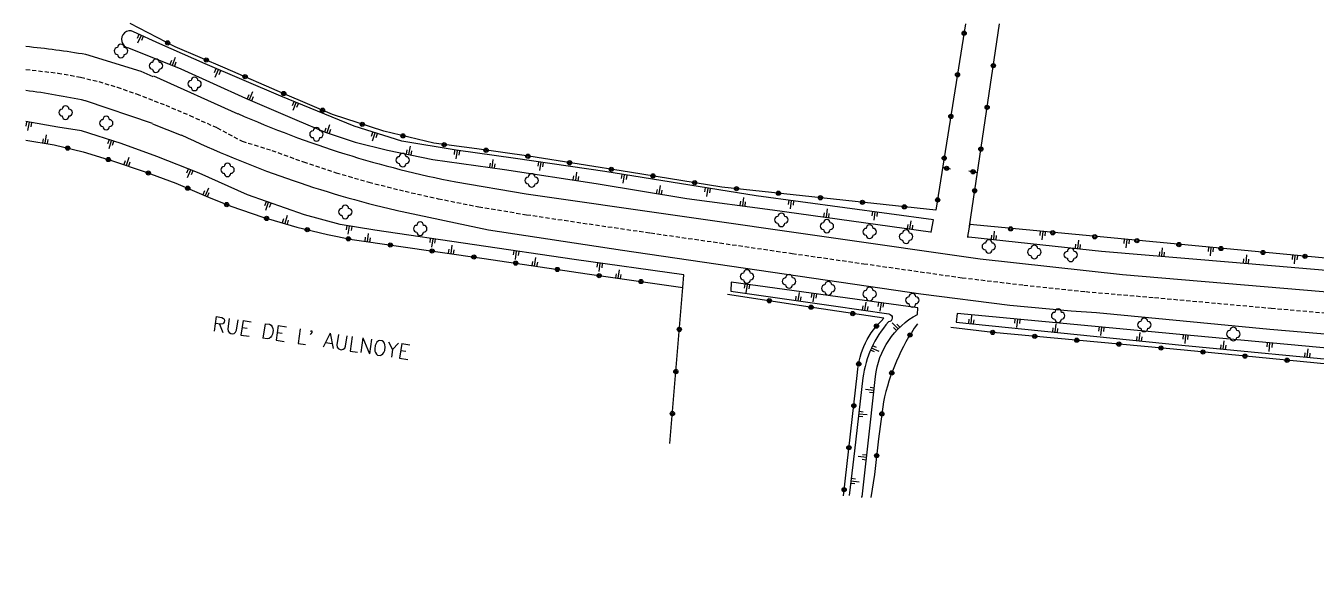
# Model space of a CAD drawing. Header units: millimetres. Extents: x 116000 to 117000, y 128339 to 129000.
# Drawn here: x 116000 to 116152.8, y 128686 to 128749.8 of the extents above; entities that cross this region are included whole.
import ezdxf
from ezdxf.enums import TextEntityAlignment as Align

# ---------------------------------------------------------------- set-up
doc = ezdxf.new("R2010")
doc.units = ezdxf.units.MM
doc.linetypes.add('DASHED', pattern=[0.75, 0.5, -0.25])
for name, color, linetype in [('W0001', 6, 'DASHED'), ('W0008', 7, 'CONTINUOUS'), ('W0211', 2, 'CONTINUOUS'), ('W0300', 7, 'CONTINUOUS'), ('W0322', 7, 'CONTINUOUS'), ('W0989', 7, 'CONTINUOUS')]:
    doc.layers.add(name, color=color, linetype=linetype)
doc.styles.get("Standard").update_dxf_attribs({"font": 'romans.shx', "width": 0.85})

msp = doc.modelspace()

# ---------------------------------------------------------------- linework, layer by layer
at = {"layer": 'W0001'}
msp.add_lwpolyline([(116000, 128744.6), (116003.79, 128744.18), (116006.49, 128743.68), (116008.63, 128743.16), (116010.83, 128742.49), (116013.12, 128741.71), (116016.56, 128740.36), (116019.41, 128739.15), (116022.65, 128737.69), (116025.62, 128736.11), (116029.13, 128735.01), (116032.88, 128733.64), (116036.74, 128732.37), (116040.61, 128731.24), (116044.91, 128730.16), (116048.83, 128729.29), (116053.62, 128728.32), (116059.29, 128727.39), (116065.95, 128726.4), (116073.97, 128725.23), (116082.16, 128724.05), (116090.73, 128722.8), (116099.21, 128721.58), (116110.85, 128719.92), (116118.15, 128719.05), (116125.49, 128718.27), (116133.64, 128717.57), (116141.08, 128716.89), (116147.44, 128716.31), (116155.6, 128715.6)], dxfattribs=at)
at = {"layer": 'W0008'}
for points in [[(116007.05, 128746.41), (116013.61, 128744.4), (116015.02, 128743.78)], [(116015.1, 128743.85), (116025.1, 128739.36)], [(116007.03, 128740.94), (116014.97, 128738.24)], [(116015.01, 128738.14), (116018.4, 128736.81)], [(116050.92, 128731.28), (116059.23, 128729.87), (116112.99, 128722.16), (116129.85, 128720.29), (116464.81, 128691.9), (116478.78, 128690.87), (116488.34, 128690.62), (116496.15, 128690.77), (116500, 128691.05)], [(116043.82, 128727.93), (116054.76, 128725.6), (116070.63, 128723.2), (116105.97, 128718.03), (116116.51, 128716.68), (116123.75, 128715.98), (116126.77, 128715.82), (116147.28, 128713.81), (116474.5, 128685.97)]]:
    msp.add_lwpolyline(points, dxfattribs=at)
for centre, radius, start, end in [((115989.63, 128643.03), 104.8, 80.3999, 84.3207), ((115989.07, 128657.66), 85.15, 77.82, 82.6268), ((116073.52, 128848.6), 119.47, 246.0877, 259.0965), ((116072.09, 128848.95), 124.28, 244.401, 256.8623)]:
    msp.add_arc(centre, radius, start, end, dxfattribs=at)
at = {"layer": 'W0211'}
for p, q in [((116013.21, 128748.32), (116013.42, 128748.78)), ((116013.26, 128747.75), (116013.68, 128748.65)), ((116013.73, 128748.08), (116013.94, 128748.53)), ((116017.24, 128745.66), (116017.05, 128745.2)), ((116017.69, 128746.02), (116017.32, 128745.09)), ((116017.78, 128745.45), (116017.59, 128744.98)), ((116022.35, 128744.24), (116022.55, 128744.7)), ((116022.42, 128743.67), (116022.82, 128744.59)), ((116022.88, 128744.02), (116023.08, 128744.48)), ((116026.85, 128741.94), (116026.45, 128741.02)), ((116026.39, 128741.59), (116026.19, 128741.13)), ((116026.92, 128741.36), (116026.72, 128740.9)), ((116031.57, 128740.34), (116031.76, 128740.8)), ((116031.65, 128739.77), (116032.02, 128740.69)), ((116032.1, 128740.12), (116032.29, 128740.58)), ((116000.05, 128737.9), (116000.14, 128738.4)), ((116000.25, 128737.36), (116000.42, 128738.35)), ((116000.62, 128737.8), (116000.7, 128738.3)), ((116035.53, 128737.65), (116035.37, 128737.18)), ((116035.96, 128738.04), (116035.65, 128737.09)), ((116036.08, 128737.47), (116035.92, 128737)), ((116040.92, 128736.7), (116041.07, 128737.18)), ((116002.05, 128736.39), (116001.97, 128735.9)), ((116002.42, 128736.84), (116002.26, 128735.85)), ((116002.62, 128736.3), (116002.54, 128735.81)), ((116009.73, 128735.81), (116009.89, 128736.29)), ((116009.86, 128735.25), (116010.16, 128736.2)), ((116010.28, 128735.64), (116010.44, 128736.11)), ((116041.04, 128736.14), (116041.35, 128737.09)), ((116041.47, 128736.53), (116041.62, 128737)), ((116012.21, 128734.17), (116011.89, 128733.23)), ((116045.11, 128735.07), (116045.02, 128734.58)), ((116045.5, 128735.5), (116045.3, 128734.52)), ((116045.68, 128734.96), (116045.58, 128734.46)), ((116050.75, 128734.54), (116050.81, 128735.03)), ((116050.97, 128734), (116051.1, 128734.99)), ((116051.32, 128734.46), (116051.39, 128734.96)), ((116011.78, 128733.79), (116011.62, 128733.32)), ((116012.33, 128733.61), (116012.17, 128733.13)), ((116019.08, 128732.35), (116019.26, 128732.82)), ((116019.16, 128731.78), (116019.53, 128732.71)), ((116019.62, 128732.14), (116019.8, 128732.61)), ((116054.96, 128733.5), (116054.89, 128733)), ((116055.31, 128733.95), (116055.17, 128732.96)), ((116055.53, 128733.42), (116055.46, 128732.92)), ((116060.65, 128733.16), (116060.72, 128733.66)), ((116060.86, 128732.62), (116061.01, 128733.61)), ((116061.22, 128733.08), (116061.29, 128733.57)), ((116064.85, 128732), (116064.78, 128731.51)), ((116065.21, 128732.45), (116065.06, 128731.46)), ((116065.42, 128731.91), (116065.35, 128731.42)), ((116070.53, 128731.67), (116070.61, 128732.17)), ((116070.74, 128731.13), (116070.89, 128732.12)), ((116071.1, 128731.58), (116071.18, 128732.08)), ((116021.15, 128730.21), (116020.95, 128729.75)), ((116021.62, 128730.55), (116021.22, 128729.63)), ((116021.68, 128729.98), (116021.48, 128729.52)), ((116074.73, 128730.39), (116074.64, 128729.9)), ((116075.09, 128730.84), (116074.93, 128729.85)), ((116075.3, 128730.3), (116075.21, 128729.8)), ((116080.4, 128730.1), (116080.48, 128730.59)), ((116080.61, 128729.56), (116080.77, 128730.54)), ((116080.97, 128730), (116081.05, 128730.5)), ((116028.31, 128728.49), (116028.48, 128728.96)), ((116028.42, 128727.92), (116028.75, 128728.86)), ((116028.86, 128728.3), (116029.03, 128728.77)), ((116084.61, 128728.98), (116084.54, 128728.48)), ((116084.96, 128729.44), (116084.83, 128728.45)), ((116085.18, 128728.9), (116085.12, 128728.41)), ((116090.3, 128728.61), (116090.37, 128729.1)), ((116090.52, 128728.07), (116090.66, 128729.06)), ((116090.88, 128728.53), (116090.94, 128729.03)), ((116094.88, 128728.08), (116094.74, 128727.09)), ((116030.51, 128726.89), (116030.37, 128726.41)), ((116030.93, 128727.3), (116030.65, 128726.33)), ((116031.07, 128726.73), (116030.93, 128726.25)), ((116094.52, 128727.63), (116094.45, 128727.13)), ((116095.09, 128727.54), (116095.02, 128727.05)), ((116100.21, 128727.26), (116100.28, 128727.76)), ((116100.43, 128726.73), (116100.57, 128727.72)), ((116100.78, 128727.18), (116100.85, 128727.68)), ((116104.78, 128726.68), (116104.64, 128725.69)), ((116037.97, 128725.61), (116038.05, 128726.1)), ((116038.17, 128725.07), (116038.33, 128726.05)), ((116038.54, 128725.51), (116038.62, 128726.01)), ((116040.55, 128725.18), (116040.41, 128724.19)), ((116104.42, 128726.23), (116104.35, 128725.73)), ((116104.99, 128726.15), (116104.92, 128725.65)), ((116114.32, 128724.97), (116114.27, 128724.47)), ((116114.66, 128725.43), (116114.56, 128724.44)), ((116120.09, 128724.92), (116120.14, 128725.42)), ((116120.33, 128724.4), (116120.43, 128725.39)), ((116120.67, 128724.87), (116120.71, 128725.37)), ((116040.19, 128724.73), (116040.12, 128724.23)), ((116040.76, 128724.64), (116040.69, 128724.15)), ((116047.86, 128724.08), (116047.93, 128724.58)), ((116048.07, 128723.55), (116048.22, 128724.54)), ((116048.43, 128724), (116048.5, 128724.49)), ((116050.45, 128723.77), (116050.31, 128722.78)), ((116114.9, 128724.91), (116114.85, 128724.41)), ((116124.27, 128723.91), (116124.22, 128723.42)), ((116124.61, 128724.38), (116124.5, 128723.38)), ((116124.84, 128723.85), (116124.79, 128723.35)), ((116130.05, 128723.98), (116130.09, 128724.48)), ((116130.29, 128723.46), (116130.38, 128724.45)), ((116130.62, 128723.93), (116130.67, 128724.43)), ((116134.55, 128723.48), (116134.46, 128722.48)), ((116140, 128723.04), (116140.05, 128723.54)), ((116140.24, 128722.52), (116140.34, 128723.51)), ((116140.58, 128722.99), (116140.62, 128723.49)), ((116050.09, 128723.31), (116050.02, 128722.82)), ((116050.66, 128723.23), (116050.59, 128722.73)), ((116057.75, 128722.63), (116057.83, 128723.12)), ((116057.96, 128722.09), (116058.11, 128723.08)), ((116058.32, 128722.54), (116058.4, 128723.04)), ((116060.35, 128722.3), (116060.2, 128721.31)), ((116134.22, 128723), (116134.17, 128722.51)), ((116134.79, 128722.96), (116134.75, 128722.46)), ((116144.18, 128722.16), (116144.14, 128721.66)), ((116144.51, 128722.63), (116144.43, 128721.64)), ((116144.76, 128722.11), (116144.71, 128721.61)), ((116149.96, 128722.1), (116150.01, 128722.6)), ((116150.2, 128721.58), (116150.29, 128722.57)), ((116150.53, 128722.05), (116150.58, 128722.54)), ((116059.99, 128721.85), (116059.91, 128721.35)), ((116060.56, 128721.76), (116060.48, 128721.27)), ((116067.65, 128721.19), (116067.72, 128721.68)), ((116067.87, 128720.65), (116068.01, 128721.64)), ((116068.22, 128721.1), (116068.29, 128721.6)), ((116069.88, 128720.39), (116069.81, 128719.89)), ((116070.23, 128720.84), (116070.09, 128719.85)), ((116070.45, 128720.31), (116070.38, 128719.81)), ((116085.08, 128718.68), (116085.15, 128719.17)), ((116085.3, 128718.14), (116085.44, 128719.13)), ((116085.65, 128718.6), (116085.72, 128719.09)), ((116091.18, 128717.73), (116091.11, 128717.23)), ((116091.54, 128718.18), (116091.39, 128717.19)), ((116091.75, 128717.65), (116091.68, 128717.15)), ((116093.01, 128717.59), (116093.08, 128718.09)), ((116093.23, 128717.06), (116093.36, 128718.05)), ((116093.58, 128717.51), (116093.65, 128718.01)), ((116099.1, 128716.58), (116099.03, 128716.09)), ((116099.46, 128717.04), (116099.31, 128716.05)), ((116099.67, 128716.5), (116099.6, 128716.01)), ((116100.93, 128716.5), (116101, 128717)), ((116101.15, 128715.97), (116101.29, 128716.96)), ((116101.51, 128716.43), (116101.57, 128716.92)), ((116102.56, 128714.57), (116103.27, 128713.87)), ((116103.12, 128714.42), (116103.48, 128714.07)), ((116111.64, 128715), (116111.59, 128714.5)), ((116111.98, 128715.47), (116111.88, 128714.47)), ((116112.22, 128714.94), (116112.16, 128714.44)), ((116117.1, 128714.53), (116117.14, 128715.03)), ((116117.34, 128714.01), (116117.43, 128715)), ((116117.67, 128714.48), (116117.72, 128714.98)), ((116121.93, 128714.45), (116121.83, 128713.46)), ((116102.71, 128714.01), (116103.07, 128713.66)), ((116121.59, 128713.98), (116121.54, 128713.49)), ((116122.16, 128713.92), (116122.11, 128713.43)), ((116127.05, 128713.59), (116127.1, 128714.09)), ((116127.29, 128713.06), (116127.38, 128714.06)), ((116127.62, 128713.53), (116127.67, 128714.03)), ((116131.54, 128712.97), (116131.49, 128712.47)), ((116131.88, 128713.44), (116131.77, 128712.44)), ((116132.11, 128712.91), (116132.06, 128712.41)), ((116137.01, 128712.64), (116137.05, 128713.14)), ((116137.25, 128712.12), (116137.34, 128713.11)), ((116137.58, 128712.59), (116137.63, 128713.09)), ((116100.46, 128711.12), (116100, 128711.32)), ((116101.03, 128711.18), (116100.12, 128711.59)), ((116100.7, 128711.64), (116100.24, 128711.85)), ((116141.49, 128711.98), (116141.44, 128711.48)), ((116141.82, 128712.45), (116141.73, 128711.46)), ((116142.06, 128711.93), (116142.01, 128711.43)), ((116146.96, 128711.72), (116147.01, 128712.22)), ((116147.2, 128711.19), (116147.3, 128712.19)), ((116147.54, 128711.66), (116147.58, 128712.16)), ((116151.78, 128711.5), (116151.68, 128710.5)), ((116151.44, 128711.03), (116151.39, 128710.53)), ((116152.01, 128710.97), (116151.97, 128710.47)), ((116099.42, 128706.71), (116100.41, 128706.6)), ((116099.95, 128706.94), (116100.44, 128706.88)), ((116099.88, 128706.36), (116100.38, 128706.31)), ((116099.61, 128703.66), (116098.62, 128703.77)), ((116099.15, 128704), (116098.65, 128704.06)), ((116099.08, 128703.43), (116098.58, 128703.48)), ((116099.06, 128698.99), (116099.56, 128698.93)), ((116098.53, 128698.76), (116099.53, 128698.65)), ((116099, 128698.41), (116099.5, 128698.36)), ((116098.21, 128696.05), (116097.71, 128696.11)), ((116098.14, 128695.48), (116097.65, 128695.54)), ((116098.67, 128695.71), (116097.68, 128695.83))]:
    msp.add_line(p, q, dxfattribs=at)
for points in [[(116107.46, 128726.78), (116086.45, 128729.64), (116068.56, 128732.5), (116057.98, 128734.06), (116050.94, 128735.02), (116044.5, 128736.09), (116038.89, 128737.88), (116030.18, 128741.45), (116021.23, 128745.27), (116015.86, 128747.65), (116012.76, 128749.08, 1.137866), (116012.16, 128747.17), (116018.37, 128744.67), (116026, 128741.21), (116032.09, 128738.59), (116035.43, 128737.16), (116039.01, 128735.97), (116042.82, 128735.02), (116048.19, 128733.94), (116056.66, 128732.75), (116067.52, 128731.08), (116078.26, 128729.3), (116088.4, 128727.98), (116107.09, 128725.35), (116107.19, 128725.33)], [(116111.46, 128724.77), (116111.63, 128724.75), (116127.37, 128723.08), (116142.88, 128721.77), (116174.74, 128719.03), (116204.93, 128716.64), (116208.98, 128716.17), (116251.1, 128712.59), (116265.33, 128711.46, -0.381884), (116265.94, 128710.81), (116266.57, 128710.76, -0.384952), (116267.35, 128711.27), (116322.09, 128706.63), (116342.36, 128704.77, -0.371826), (116342.94, 128704.16), (116343.62, 128704.12, -0.521973), (116344.6, 128704.71), (116394.75, 128700.44)], [(116098.89, 128693.96), (116099, 128693.95), (116099.95, 128702.43), (116100.59, 128708.2, -0.24572), (116105.55, 128715.58), (116105.6, 128716.37), (116083.49, 128719.4), (116083.48, 128718.34), (116095.63, 128716.58), (116102.17, 128715.63, -0.915251), (116102.12, 128714.68, 0.148502), (116099.11, 128708.05), (116098.11, 128699.41), (116097.47, 128694.1)]]:
    msp.add_lwpolyline(points, format="xyb", dxfattribs=at)
for points in [[(116077.91, 128720.25), (116064.91, 128722.08), (116041.34, 128725.55), (116037.21, 128726.24), (116032.98, 128727.39), (116026.26, 128729.74), (116020.52, 128732.32), (116015.5, 128734.3), (116011.3, 128735.83), (116006.61, 128737.34), (116003.81, 128737.76), (116000, 128738.42)], [(116107.19, 128725.33), (116107.46, 128726.78)], [(116111.78, 128726.33), (116111.47, 128724.81)], [(116077.78, 128718.77), (116077.91, 128720.25)], [(116266.81, 128701.34), (116233.75, 128704.32), (116201.26, 128707.25), (116167.63, 128710.3), (116136.63, 128713.18), (116110.26, 128715.69), (116110.13, 128714.65), (116136.85, 128711.92), (116158.22, 128709.87), (116158.48, 128709.84)]]:
    msp.add_lwpolyline(points, dxfattribs=at)
at = {"layer": 'W0300'}
for centre, start, end in [((116010.86, 128746.79), 90, 270), ((116011.26, 128747.19), 0, 180), ((116011.26, 128746.39), 180, 0), ((116011.66, 128746.79), 270, 90), ((116015.01, 128745.04), 90, 270), ((116015.41, 128745.44), 0, 180), ((116015.81, 128745.04), 270, 90), ((116015.41, 128744.64), 180, 0), ((116019.58, 128742.89), 90, 270), ((116019.98, 128743.29), 0, 180), ((116020.38, 128742.89), 270, 90), ((116019.98, 128742.49), 180, 0), ((116004.71, 128739.89), 0, 180), ((116004.31, 128739.49), 90, 270), ((116004.71, 128739.09), 180, 0), ((116005.11, 128739.49), 270, 90), ((116009.52, 128738.65), 0, 180), ((116009.12, 128738.25), 90, 270), ((116009.52, 128737.85), 180, 0), ((116009.92, 128738.25), 270, 90), ((116034.01, 128736.92), 90, 270), ((116034.41, 128737.32), 0, 180), ((116034.81, 128736.92), 270, 90), ((116034.41, 128736.52), 180, 0), ((116044.22, 128733.86), 90, 270), ((116044.62, 128734.26), 0, 180), ((116045.02, 128733.86), 270, 90), ((116023.48, 128732.7), 90, 270), ((116023.88, 128733.1), 0, 180), ((116024.28, 128732.7), 270, 90), ((116044.62, 128733.46), 180, 0), ((116023.88, 128732.3), 180, 0), ((116059.49, 128731.45), 90, 270), ((116059.89, 128731.85), 0, 180), ((116059.89, 128731.05), 180, 0), ((116060.29, 128731.45), 270, 90), ((116037.42, 128727.72), 90, 270), ((116037.82, 128728.12), 0, 180), ((116038.22, 128727.72), 270, 90), ((116037.82, 128727.32), 180, 0), ((116046.69, 128726.13), 0, 180), ((116089.05, 128726.78), 90, 270), ((116089.45, 128727.18), 0, 180), ((116089.85, 128726.78), 270, 90), ((116094.84, 128726.43), 0, 180), ((116046.29, 128725.73), 90, 270), ((116046.69, 128725.33), 180, 0), ((116047.09, 128725.73), 270, 90), ((116089.45, 128726.38), 180, 0), ((116094.44, 128726.03), 90, 270), ((116094.84, 128725.63), 180, 0), ((116095.24, 128726.03), 270, 90), ((116099.5, 128725.37), 90, 270), ((116099.9, 128725.77), 0, 180), ((116099.9, 128724.97), 180, 0), ((116100.3, 128725.37), 270, 90), ((116103.81, 128724.79), 90, 270), ((116104.21, 128725.19), 0, 180), ((116104.61, 128724.79), 270, 90), ((116104.21, 128724.39), 180, 0), ((116113.61, 128723.63), 90, 270), ((116114.01, 128724.03), 0, 180), ((116114.41, 128723.63), 270, 90), ((116119.4, 128723.37), 0, 180), ((116123.71, 128723.03), 0, 180), ((116114.01, 128723.23), 180, 0), ((116119, 128722.97), 90, 270), ((116119.4, 128722.57), 180, 0), ((116119.8, 128722.97), 270, 90), ((116123.31, 128722.63), 90, 270), ((116123.71, 128722.23), 180, 0), ((116124.11, 128722.63), 270, 90), ((116084.98, 128720.07), 90, 270), ((116085.38, 128720.47), 0, 180), ((116085.78, 128720.07), 270, 90), ((116085.38, 128719.67), 180, 0), ((116089.96, 128719.49), 90, 270), ((116090.36, 128719.89), 0, 180), ((116090.36, 128719.09), 180, 0), ((116090.76, 128719.49), 270, 90), ((116094.61, 128718.66), 90, 270), ((116095.01, 128719.06), 0, 180), ((116095.41, 128718.66), 270, 90), ((116095.01, 128718.26), 180, 0), ((116099.5, 128717.99), 90, 270), ((116099.9, 128718.39), 0, 180), ((116099.9, 128717.59), 180, 0), ((116100.3, 128717.99), 270, 90), ((116104.56, 128717.25), 90, 270), ((116104.96, 128717.65), 0, 180), ((116105.36, 128717.25), 270, 90), ((116104.96, 128716.85), 180, 0), ((116121.82, 128715.42), 90, 270), ((116122.22, 128715.82), 0, 180), ((116122.62, 128715.42), 270, 90), ((116122.22, 128715.02), 180, 0), ((116132.02, 128714.33), 90, 270), ((116132.42, 128714.73), 0, 180), ((116132.82, 128714.33), 270, 90), ((116132.42, 128713.93), 180, 0), ((116142.56, 128713.25), 90, 270), ((116142.96, 128713.65), 0, 180), ((116142.96, 128712.85), 180, 0), ((116143.36, 128713.25), 270, 90)]:
    msp.add_arc(centre, 0.4, start, end, dxfattribs=at)
at = {"layer": 'W0322'}
for points in [[(116111.27, 128750), (116107.75, 128727.92), (116082.39, 128730.67), (116071.47, 128732.43), (116059.57, 128734.31), (116053.39, 128735.19), (116048.32, 128735.85), (116042.37, 128737.28), (116036.3, 128739.26), (116030.68, 128741.69), (116023.62, 128744.77), (116017.67, 128747.3), (116012.36, 128750.05)], [(116111.72, 128726.05), (116115.28, 128750)], [(116000, 128736.22), (116003.36, 128735.67), (116006.79, 128734.83), (116010.27, 128733.78), (116014.01, 128732.51), (116017.76, 128731.14), (116021.64, 128729.45), (116024.27, 128728.4), (116028.07, 128727.08), (116032.08, 128725.92), (116035.72, 128725.03), (116038.62, 128724.45), (116054.27, 128722.21), (116066.45, 128720.37), (116077.78, 128718.77)], [(116109.48, 128732.8), (116108.53, 128732.97)], [(116111.65, 128732.57), (116112.68, 128732.39)], [(116500, 128695.03), (116491.51, 128694.72), (116481.96, 128694.72), (116470.03, 128695.43), (116452.85, 128696.62), (116441.52, 128697.7), (116411.69, 128700.44), (116392, 128702.11), (116316.96, 128708.66), (116243.34, 128714.86), (116209.22, 128717.6), (116186.31, 128719.51), (116171.4, 128720.58), (116111.77, 128726.21)], [(116076.25, 128700.28), (116077.78, 128718.77)], [(116266.66, 128699.33), (116232.48, 128702.44), (116201.48, 128705.28), (116168.25, 128708.28), (116137.14, 128711.34), (116114.47, 128713.45), (116109.51, 128714.02)]]:
    msp.add_lwpolyline(points, dxfattribs=at)
for points in [[(116096.79, 128694.09), (116098.48, 128708.68, -0.19326), (116101.59, 128715.11), (116093.36, 128716.37), (116083.08, 128717.95)], [(116105.55, 128714.47, 0.100357), (116101.54, 128705.2), (116100.96, 128700.83), (116100.48, 128696.62), (116100.06, 128693.88)]]:
    msp.add_lwpolyline(points, format="xyb", dxfattribs=at)
for centre, radius in [((116016.8, 128747.75), 0.25), ((116016.8, 128747.75), 0.15), ((116111.09, 128748.9), 0.25), ((116111.09, 128748.9), 0.15), ((116021.37, 128745.73), 0.25), ((116021.37, 128745.73), 0.15), ((116114.54, 128745.05), 0.25), ((116114.54, 128745.05), 0.15), ((116025.96, 128743.75), 0.25), ((116025.96, 128743.75), 0.15), ((116110.31, 128743.97), 0.25), ((116110.31, 128743.97), 0.15), ((116030.54, 128741.75), 0.25), ((116030.54, 128741.75), 0.15), ((116113.81, 128740.11), 0.25), ((116113.81, 128740.11), 0.15), ((116035.13, 128739.77), 0.25), ((116035.13, 128739.77), 0.15), ((116109.52, 128739.03), 0.25), ((116109.52, 128739.03), 0.15), ((116039.84, 128738.1), 0.25), ((116039.84, 128738.1), 0.15), ((116044.65, 128736.73), 0.25), ((116044.65, 128736.73), 0.15), ((116049.53, 128735.69), 0.25), ((116049.53, 128735.69), 0.15), ((116004.96, 128735.28), 0.25), ((116004.96, 128735.28), 0.15), ((116009.77, 128733.93), 0.25), ((116054.49, 128735.03), 0.25), ((116054.49, 128735.03), 0.15), ((116059.44, 128734.32), 0.25), ((116059.44, 128734.32), 0.15), ((116108.73, 128734.09), 0.25), ((116108.73, 128734.09), 0.15), ((116113.07, 128735.16), 0.25), ((116113.07, 128735.16), 0.15), ((116009.77, 128733.93), 0.15), ((116014.51, 128732.33), 0.25), ((116064.38, 128733.55), 0.25), ((116064.38, 128733.55), 0.15), ((116069.32, 128732.77), 0.25), ((116069.32, 128732.77), 0.15), ((116109.02, 128732.88), 0.25), ((116109.02, 128732.88), 0.15), ((116112.15, 128732.48), 0.25), ((116112.15, 128732.48), 0.15), ((116014.51, 128732.33), 0.15), ((116074.26, 128731.99), 0.25), ((116074.26, 128731.99), 0.15), ((116079.19, 128731.19), 0.25), ((116079.19, 128731.19), 0.15), ((116019.17, 128730.53), 0.25), ((116019.17, 128730.53), 0.15), ((116084.14, 128730.48), 0.25), ((116084.14, 128730.48), 0.15), ((116089.11, 128729.94), 0.25), ((116089.11, 128729.94), 0.15), ((116094.08, 128729.4), 0.25), ((116094.08, 128729.4), 0.15), ((116112.34, 128730.22), 0.25), ((116112.34, 128730.22), 0.15), ((116023.78, 128728.59), 0.25), ((116023.78, 128728.59), 0.15), ((116099.05, 128728.86), 0.25), ((116099.05, 128728.86), 0.15), ((116104.02, 128728.32), 0.25), ((116104.02, 128728.32), 0.15), ((116107.95, 128729.15), 0.25), ((116107.95, 128729.15), 0.15), ((116028.5, 128726.95), 0.25), ((116028.5, 128726.95), 0.15), ((116033.32, 128725.62), 0.25), ((116033.32, 128725.62), 0.15), ((116116.6, 128725.71), 0.25), ((116116.6, 128725.71), 0.15), ((116121.58, 128725.25), 0.25), ((116121.58, 128725.25), 0.15), ((116126.56, 128724.78), 0.25), ((116038.2, 128724.53), 0.25), ((116038.2, 128724.53), 0.15), ((116043.15, 128723.8), 0.25), ((116043.15, 128723.8), 0.15), ((116126.56, 128724.78), 0.15), ((116131.54, 128724.31), 0.25), ((116131.54, 128724.31), 0.15), ((116136.52, 128723.85), 0.25), ((116136.52, 128723.85), 0.15), ((116141.5, 128723.38), 0.25), ((116141.5, 128723.38), 0.15), ((116048.1, 128723.09), 0.25), ((116048.1, 128723.09), 0.15), ((116053.05, 128722.38), 0.25), ((116053.05, 128722.38), 0.15), ((116057.99, 128721.65), 0.25), ((116146.47, 128722.91), 0.25), ((116146.47, 128722.91), 0.15), ((116151.45, 128722.45), 0.25), ((116151.45, 128722.45), 0.15), ((116057.99, 128721.65), 0.15), ((116062.93, 128720.9), 0.25), ((116062.93, 128720.9), 0.15), ((116067.88, 128720.16), 0.25), ((116067.88, 128720.16), 0.15), ((116072.83, 128719.47), 0.25), ((116072.83, 128719.47), 0.15), ((116088.02, 128717.19), 0.25), ((116088.02, 128717.19), 0.15), ((116092.97, 128716.43), 0.25), ((116092.97, 128716.43), 0.15), ((116097.91, 128715.67), 0.25), ((116097.91, 128715.67), 0.15), ((116100.71, 128714.19), 0.25), ((116100.71, 128714.19), 0.15), ((116077.37, 128713.79), 0.25), ((116077.37, 128713.79), 0.15), ((116104.68, 128713.14), 0.25), ((116104.68, 128713.14), 0.15), ((116114.47, 128713.44), 0.25), ((116114.47, 128713.44), 0.15), ((116119.45, 128712.98), 0.25), ((116119.45, 128712.98), 0.15), ((116124.43, 128712.52), 0.25), ((116124.43, 128712.52), 0.15), ((116129.41, 128712.06), 0.25), ((116129.41, 128712.06), 0.15), ((116134.39, 128711.59), 0.25), ((116134.39, 128711.59), 0.15), ((116139.37, 128711.12), 0.25), ((116139.37, 128711.12), 0.15), ((116098.61, 128709.71), 0.25), ((116098.61, 128709.71), 0.15), ((116144.34, 128710.63), 0.25), ((116144.34, 128710.63), 0.15), ((116149.32, 128710.14), 0.25), ((116149.32, 128710.14), 0.15), ((116076.96, 128708.8), 0.25), ((116076.96, 128708.8), 0.15), ((116102.52, 128708.64), 0.25), ((116102.52, 128708.64), 0.15), ((116076.55, 128703.82), 0.25), ((116076.55, 128703.82), 0.15), ((116098.03, 128704.75), 0.25), ((116098.03, 128704.75), 0.15), ((116101.35, 128703.79), 0.25), ((116101.35, 128703.79), 0.15), ((116097.45, 128699.78), 0.25), ((116097.45, 128699.78), 0.15), ((116100.73, 128698.83), 0.25), ((116100.73, 128698.83), 0.15), ((116096.88, 128694.81), 0.25), ((116096.88, 128694.81), 0.15)]:
    msp.add_circle(centre, radius, dxfattribs=at)

# ---------------------------------------------------------------- texts
at = {"layer": 'W0989'}
msp.add_text("RUE DE L' AULNOYE", height=1.75, rotation=351.6833, dxfattribs=at).set_placement((116033.8, 128712.79), align=Align.MIDDLE)

doc.saveas('drawing.dxf')
